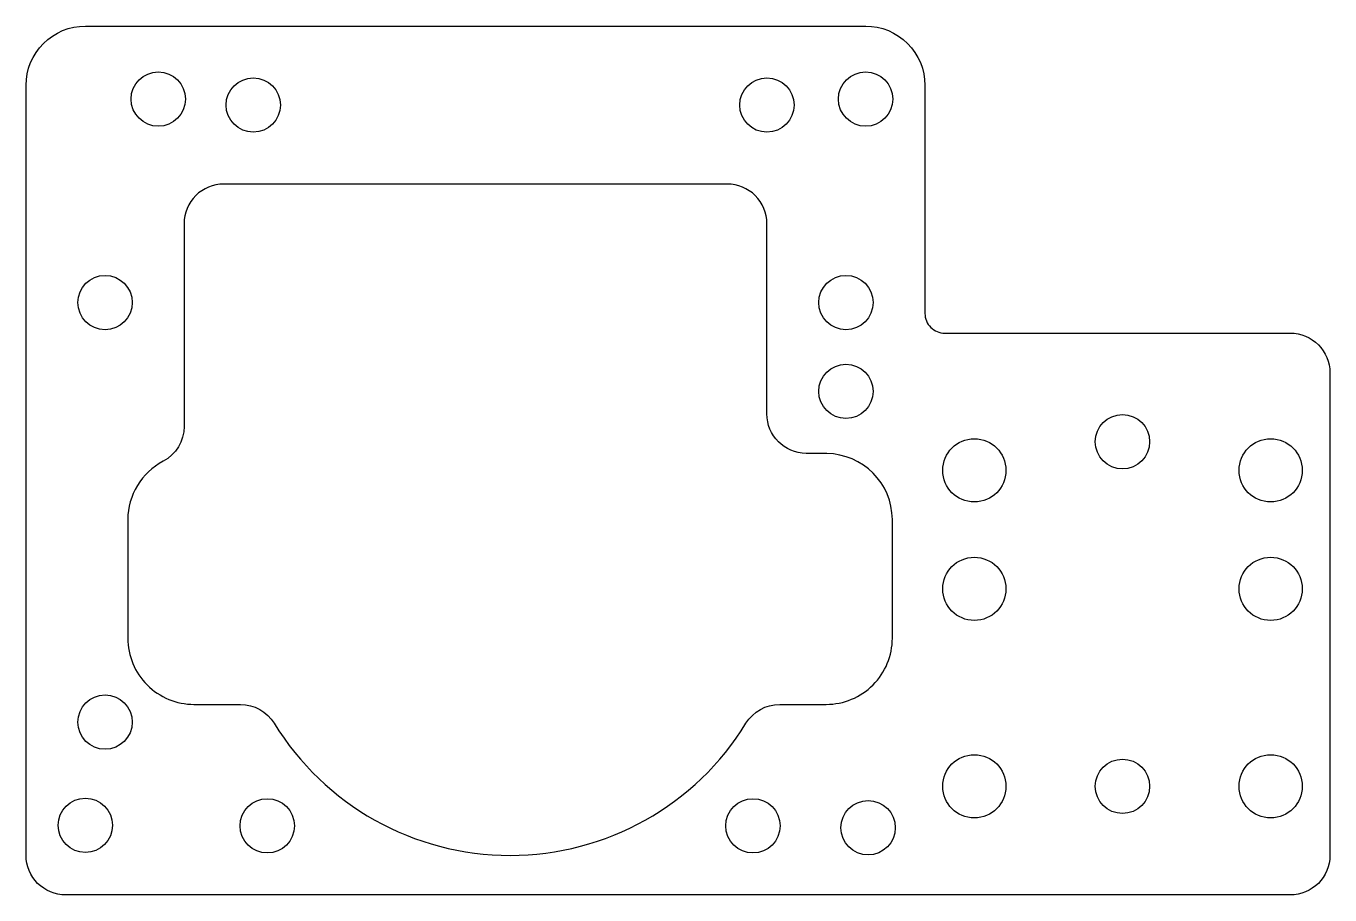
# Model space of a CAD drawing. Header units: millimetres. Extents: x -24.5 to 41.5, y -16 to 28.
import ezdxf

# ---------------------------------------------------------------- set-up
doc = ezdxf.new("R2010")
doc.units = ezdxf.units.MM
doc.layers.get('0').update_dxf_attribs({"linetype": 'CONTINUOUS'})

msp = doc.modelspace()

# ---------------------------------------------------------------- linework, layer by layer
for points in [[(22, 12.45), (39.5, 12.45, -0.414214), (41.5, 10.45), (41.5, -14, -0.414214), (39.5, -16), (-22.5, -16, -0.414214), (-24.5, -14), (-24.5, 25, -0.414214), (-21.5, 28), (18, 28, -0.414214), (21, 25), (21, 13.45, 0.414214)], [(16.029, 6.35), (14.982, 6.359, -0.411645), (13, 8.359), (13, 18, 0.414214), (11, 20), (-14.5, 20, 0.414214), (-16.5, 18), (-16.5, 7.73, -0.27799), (-17.565, 5.962, 0.277126), (-19.35, 3.011), (-19.35, -3, 0.414215), (-16, -6.35), (-13.648, -6.35, -0.261142), (-11.942, -7.306, 0.560508), (11.942, -7.306, -0.261142), (13.648, -6.35), (16.003, -6.35, 0.414214), (19.35, -2.997), (19.35, 3.011, 0.410708)]]:
    msp.add_lwpolyline(points, format="xyb", close=True)
for centre, radius in [((-17.809, 24.3), 1.375), ((-13, 24), 1.375), ((13, 24), 1.375), ((17.995, 24.3), 1.375), ((-20.5, 14), 1.375), ((17, 14), 1.375), ((17, 9.5), 1.375), ((31, 6.95), 1.375), ((23.5, 5.5), 1.6), ((38.5, 5.5), 1.6), ((23.5, -0.5), 1.6), ((38.5, -0.5), 1.6), ((-20.5, -7.25), 1.375), ((23.5, -10.5), 1.6), ((31, -10.5), 1.375), ((38.5, -10.5), 1.6), ((-21.5, -12.475), 1.375), ((-12.292, -12.5), 1.375), ((12.292, -12.5), 1.375), ((18.125, -12.6), 1.375)]:
    msp.add_circle(centre, radius)

doc.saveas('drawing.dxf')
